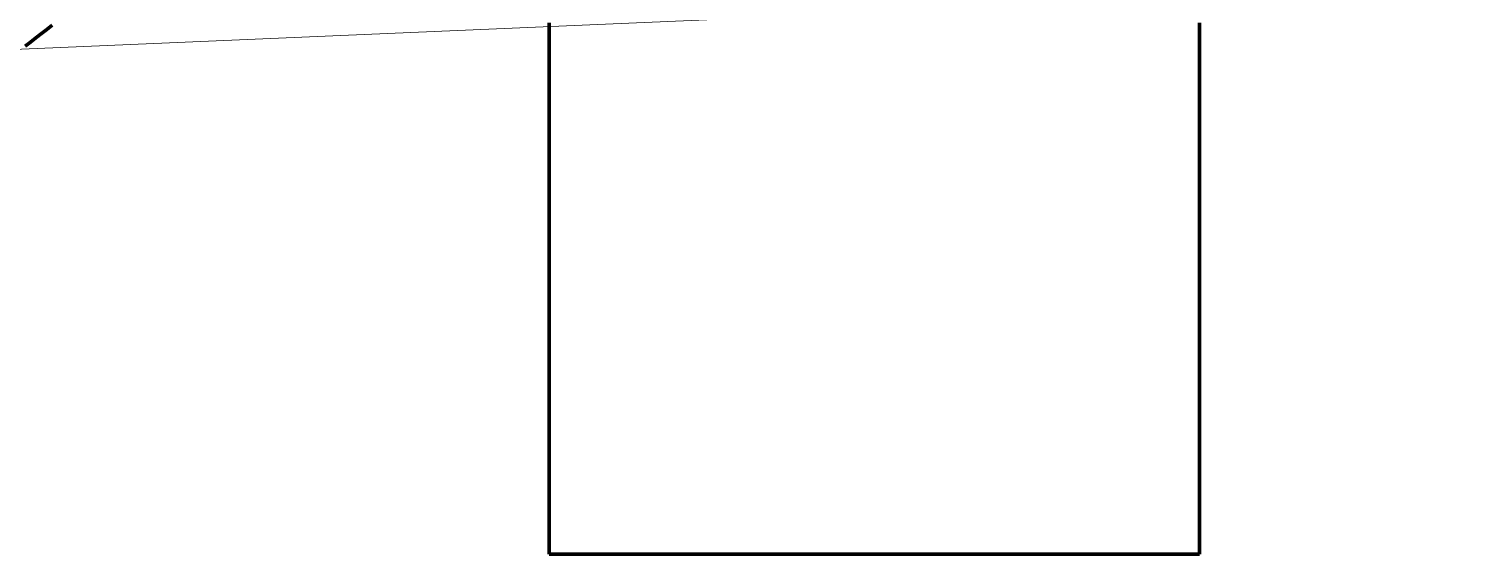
# Model space of a CAD drawing. Header units: millimetres. Extents: x 0 to 2382, y 0 to 420.
# Drawn here: x 174.8 to 188.12, y 216.5 to 221.34 of the extents above; entities that cross this region are included whole.
import ezdxf

# ---------------------------------------------------------------- set-up
doc = ezdxf.new("R2010")
doc.units = ezdxf.units.MM
doc.linetypes.add('IRAM-E-TRAZOS', pattern=[5, 4, -1])
for name, color, linetype, lineweight in [('01-VISIBLE', 7, 'CONTINUOUS', 70), ('02-OCULTA', 4, 'IRAM-E-TRAZOS', 35), ('08-FINA', 5, 'CONTINUOUS', 18)]:
    doc.layers.add(name, color=color, linetype=linetype, lineweight=lineweight)

msp = doc.modelspace()

# ---------------------------------------------------------------- linework, layer by layer
at = {"layer": '01-VISIBLE'}
msp.add_line((179.6, 216.5), (185.6, 216.5), dxfattribs=at)
for points in [[(174.767, 221.184), (174.817, 221.222), (174.866, 221.261), (174.916, 221.299), (174.965, 221.338), (175.014, 221.377)], [(179.6, 221.4), (179.6, 221.312), (179.6, 221.225), (179.6, 221.137), (179.6, 221.05), (179.6, 220.962), (179.6, 220.875), (179.6, 220.787), (179.6, 220.7), (179.6, 220.612), (179.6, 220.525), (179.6, 220.437), (179.6, 220.35), (179.6, 220.262), (179.6, 220.175), (179.6, 220.087), (179.6, 220), (179.6, 219.912), (179.6, 219.825), (179.6, 219.737), (179.6, 219.65), (179.6, 219.562), (179.6, 219.475), (179.6, 219.387), (179.6, 219.3), (179.6, 219.212), (179.6, 219.125), (179.6, 219.037), (179.6, 218.95), (179.6, 218.862), (179.6, 218.775), (179.6, 218.687), (179.6, 218.6), (179.6, 218.512), (179.6, 218.425), (179.6, 218.337), (179.6, 218.25), (179.6, 218.162), (179.6, 218.075), (179.6, 217.987), (179.6, 217.9), (179.6, 217.812), (179.6, 217.725), (179.6, 217.637), (179.6, 217.55), (179.6, 217.462), (179.6, 217.375), (179.6, 217.287), (179.6, 217.2), (179.6, 217.112), (179.6, 217.025), (179.6, 216.937), (179.6, 216.85), (179.6, 216.762), (179.6, 216.675), (179.6, 216.587), (179.6, 216.5)], [(185.6, 221.4), (185.6, 221.312), (185.6, 221.225), (185.6, 221.137), (185.6, 221.05), (185.6, 220.962), (185.6, 220.875), (185.6, 220.787), (185.6, 220.7), (185.6, 220.612), (185.6, 220.525), (185.6, 220.437), (185.6, 220.35), (185.6, 220.262), (185.6, 220.175), (185.6, 220.087), (185.6, 220), (185.6, 219.912), (185.6, 219.825), (185.6, 219.737), (185.6, 219.65), (185.6, 219.562), (185.6, 219.475), (185.6, 219.387), (185.6, 219.3), (185.6, 219.212), (185.6, 219.125), (185.6, 219.037), (185.6, 218.95), (185.6, 218.862), (185.6, 218.775), (185.6, 218.687), (185.6, 218.6), (185.6, 218.512), (185.6, 218.425), (185.6, 218.337), (185.6, 218.25), (185.6, 218.162), (185.6, 218.075), (185.6, 217.987), (185.6, 217.9), (185.6, 217.812), (185.6, 217.725), (185.6, 217.637), (185.6, 217.55), (185.6, 217.462), (185.6, 217.375), (185.6, 217.287), (185.6, 217.2), (185.6, 217.112), (185.6, 217.025), (185.6, 216.937), (185.6, 216.85), (185.6, 216.762), (185.6, 216.675), (185.6, 216.587), (185.6, 216.5)]]:
    msp.add_lwpolyline(points, dxfattribs=at)
at = {"layer": '02-OCULTA'}
for points in [[(179.6, 216.5), (179.6, 216.587), (179.6, 216.675), (179.6, 216.762), (179.6, 216.85), (179.6, 216.937), (179.6, 217.025), (179.6, 217.112), (179.6, 217.2), (179.6, 217.287), (179.6, 217.375), (179.6, 217.462), (179.6, 217.55), (179.6, 217.637), (179.6, 217.725), (179.6, 217.812), (179.6, 217.9), (179.6, 217.987), (179.6, 218.075), (179.6, 218.162), (179.6, 218.25), (179.6, 218.337), (179.6, 218.425), (179.6, 218.512), (179.6, 218.6), (179.6, 218.687), (179.6, 218.775), (179.6, 218.862), (179.6, 218.95), (179.6, 219.037), (179.6, 219.125), (179.6, 219.212), (179.6, 219.3), (179.6, 219.387), (179.6, 219.475), (179.6, 219.562), (179.6, 219.65), (179.6, 219.737), (179.6, 219.825), (179.6, 219.912), (179.6, 220), (179.6, 220.087), (179.6, 220.175), (179.6, 220.262), (179.6, 220.35), (179.6, 220.437), (179.6, 220.525), (179.6, 220.612), (179.6, 220.7), (179.6, 220.787), (179.6, 220.875), (179.6, 220.962), (179.6, 221.05), (179.6, 221.137), (179.6, 221.225), (179.6, 221.312), (179.6, 221.4)], [(185.6, 216.5), (185.6, 216.587), (185.6, 216.675), (185.6, 216.762), (185.6, 216.85), (185.6, 216.937), (185.6, 217.025), (185.6, 217.112), (185.6, 217.2), (185.6, 217.287), (185.6, 217.375), (185.6, 217.462), (185.6, 217.55), (185.6, 217.637), (185.6, 217.725), (185.6, 217.812), (185.6, 217.9), (185.6, 217.987), (185.6, 218.075), (185.6, 218.162), (185.6, 218.25), (185.6, 218.337), (185.6, 218.425), (185.6, 218.512), (185.6, 218.6), (185.6, 218.687), (185.6, 218.775), (185.6, 218.862), (185.6, 218.95), (185.6, 219.037), (185.6, 219.125), (185.6, 219.212), (185.6, 219.3), (185.6, 219.387), (185.6, 219.475), (185.6, 219.562), (185.6, 219.65), (185.6, 219.737), (185.6, 219.825), (185.6, 219.912), (185.6, 220), (185.6, 220.087), (185.6, 220.175), (185.6, 220.262), (185.6, 220.35), (185.6, 220.437), (185.6, 220.525), (185.6, 220.612), (185.6, 220.7), (185.6, 220.787), (185.6, 220.875), (185.6, 220.962), (185.6, 221.05), (185.6, 221.137), (185.6, 221.225), (185.6, 221.312), (185.6, 221.4)]]:
    msp.add_lwpolyline(points, dxfattribs=at)
at = {"layer": '08-FINA'}
msp.add_line((202.004, 222.328), (159.5, 220.5), dxfattribs=at)

doc.saveas('drawing.dxf')
